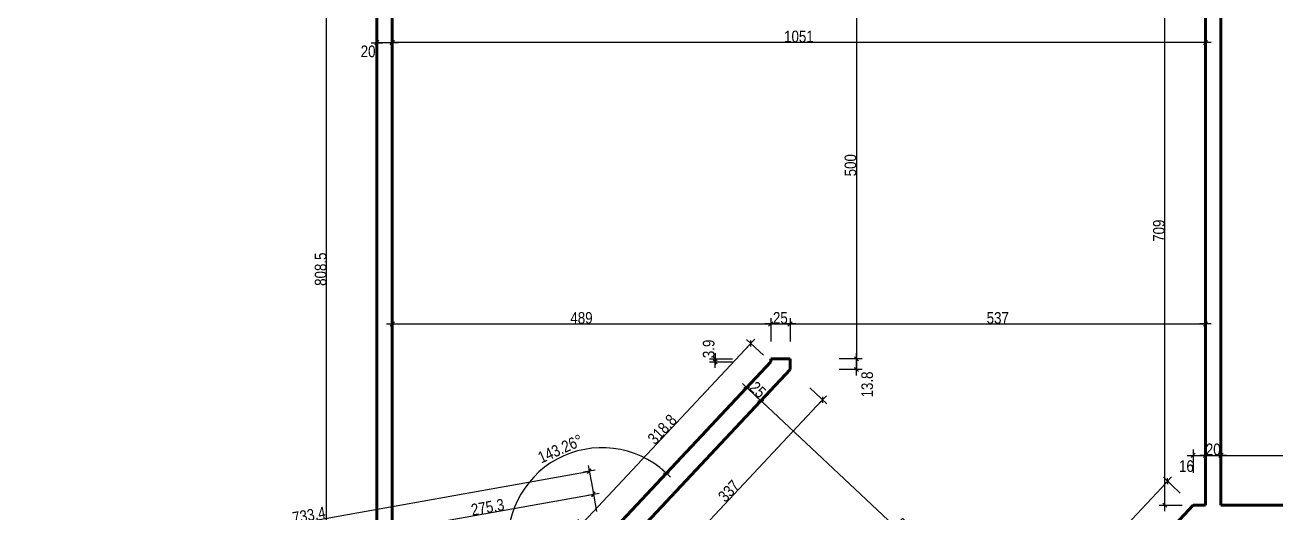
# Model space of a CAD drawing. Header units: centimetres. Extents: x 16433 to 114398, y -50094 to -12305.
# Drawn here: x 38948 to 40565, y -41224 to -40593 of the extents above; entities that cross this region are included whole.
import ezdxf

# ---------------------------------------------------------------- set-up
doc = ezdxf.new("R2010")
doc.units = ezdxf.units.CM
doc.header["$LTSCALE"] = 0.5
doc.layers.get('DEFPOINTS').update_dxf_attribs({"linetype": 'CONTINUOUS'})
doc.layers.add('01_cote_gen', color=4, linetype='CONTINUOUS')
doc.layers.add('AA_COTES', color=2, linetype='CONTINUOUS')
doc.layers.add('01_murs_coup', color=5, linetype='CONTINUOUS', lineweight=60)
doc.styles.add('STYLE2', font='ARIALN.TTF')
doc.dimstyles.new('JB50', dxfattribs={"dimscale": 0.1, "dimtxt": 150, "dimasz": 15, "dimexe": 0.1, "dimexo": 0.1, "dimgap": 0.09, "dimtad": 1, "dimdec": 1, "dimdsep": 46, "dimtxsty": 'STYLE2', "dimblk1": 'BOND_G', "dimblk2": 'BOND_D', "dimsah": 1, "dimcen": 1.5, "dimdle": 0.01, "dimse1": 1, "dimse2": 1, "dimclrd": 4, "dimclre": 2, "dimclrt": 6, "dimazin": 2, "dimtfac": 2.333333, "dimtdec": 1, "dimtix": 1, "dimtmove": 2, "dimatfit": 3, "dimldrblk": 'BOND_G', "dimfxl": 1, "dimtolj": 1, "dimtzin": 0, "dimarcsym": 0})

# ---------------------------------------------------------------- blocks, each defined once
blk = doc.blocks.new('BOND_G')
at = {"layer": 'AA_COTES', "color": 0}
for p, q in [((0, -5), (0, 15)), ((5, 0), (-5, 0)), ((1.8, 1.8), (-1.8, -1.8))]:
    blk.add_line(p, q, dxfattribs=at)
blk = doc.blocks.new('BOND_D')
at = {"layer": 'AA_COTES', "color": 0}
for p, q in [((5, 0), (-5, 0)), ((-1.8, -1.8), (1.8, 1.8)), ((0, 5), (0, -15))]:
    blk.add_line(p, q, dxfattribs=at)
blk = doc.blocks.new('*D2922')
at = {"layer": '01_cote_gen', "color": 4, "lineweight": -2, "transparency": 16777216}
blk.add_line((40475.4, -41149.2), (40492.4, -41149.2), dxfattribs=at)
at = {"layer": 'DEFPOINTS', "color": 0}
for p in [(40493.9, -41149.2), (40473.9, -41189.6), (40493.9, -41189.6)]:
    blk.add_point(p, dxfattribs=at)
at = {"layer": '01_cote_gen', "color": 4, "lineweight": -2, "transparency": 16777216, "xscale": 1.5, "yscale": 1.5, "zscale": 1.5, "rotation": 180}
blk.add_blockref('BOND_G', (40473.9, -41149.2), dxfattribs=at)
at = {"layer": '01_cote_gen', "color": 4, "lineweight": -2, "transparency": 16777216, "xscale": 1.5, "yscale": 1.5, "zscale": 1.5}
blk.add_blockref('BOND_D', (40493.9, -41149.2), dxfattribs=at)
at = {"layer": '01_cote_gen', "color": 6, "transparency": 16777216, "insert": (40483.9, -41141.6), "char_height": 15, "attachment_point": 5, "style": 'STYLE2'}
blk.add_mtext('\\A1;20', dxfattribs=at)
blk = doc.blocks.new('*D2923')
at = {"layer": '01_cote_gen', "color": 4, "lineweight": -2, "transparency": 16777216}
blk.add_line((40495.4, -41149.2), (41367.4, -41149.2), dxfattribs=at)
at = {"layer": 'DEFPOINTS', "color": 0}
for p in [(41368.9, -41149.1), (41368.9, -41149.2), (40493.9, -41189.6)]:
    blk.add_point(p, dxfattribs=at)
at = {"layer": '01_cote_gen', "color": 4, "lineweight": -2, "transparency": 16777216, "xscale": 1.5, "yscale": 1.5, "zscale": 1.5, "rotation": 180}
blk.add_blockref('BOND_G', (40493.9, -41149.2), dxfattribs=at)
at = {"layer": '01_cote_gen', "color": 4, "lineweight": -2, "transparency": 16777216, "xscale": 1.5, "yscale": 1.5, "zscale": 1.5}
blk.add_blockref('BOND_D', (41368.9, -41149.2), dxfattribs=at)
at = {"layer": '01_cote_gen', "color": 6, "transparency": 16777216, "insert": (40931.4, -41141.6), "char_height": 15, "attachment_point": 5, "style": 'STYLE2'}
blk.add_mtext('\\A1;875', dxfattribs=at)
blk = doc.blocks.new('*D2943')
at = {"layer": '01_cote_gen', "color": 4, "lineweight": -2, "transparency": 16777216}
blk.add_line((40472.4, -40616), (39424.4, -40616), dxfattribs=at)
at = {"layer": 'DEFPOINTS', "color": 0}
for p in [(39422.9, -40616), (39422.9, -40618.5), (40473.9, -40636.2)]:
    blk.add_point(p, dxfattribs=at)
at = {"layer": '01_cote_gen', "color": 4, "lineweight": -2, "transparency": 16777216, "xscale": 1.5, "yscale": 1.5, "zscale": 1.5, "rotation": 180}
blk.add_blockref('BOND_D', (39422.9, -40616), dxfattribs=at)
at = {"layer": '01_cote_gen', "color": 4, "lineweight": -2, "transparency": 16777216, "xscale": 1.5, "yscale": 1.5, "zscale": 1.5}
blk.add_blockref('BOND_G', (40473.9, -40616), dxfattribs=at)
at = {"layer": '01_cote_gen', "color": 6, "transparency": 16777216, "insert": (39948.4, -40608.3), "char_height": 15, "attachment_point": 5, "style": 'STYLE2'}
blk.add_mtext('\\A1;1051', dxfattribs=at)
blk = doc.blocks.new('*D2944')
at = {"layer": '01_cote_gen', "color": 4, "lineweight": -2, "transparency": 16777216}
blk.add_line((39421.4, -40616.3), (39404.4, -40616.3), dxfattribs=at)
at = {"layer": 'DEFPOINTS', "color": 0}
for p in [(39402.9, -40616.3), (39402.9, -40645.5), (39422.9, -40645.5)]:
    blk.add_point(p, dxfattribs=at)
at = {"layer": '01_cote_gen', "color": 4, "lineweight": -2, "transparency": 16777216, "xscale": 1.5, "yscale": 1.5, "zscale": 1.5, "rotation": 180}
blk.add_blockref('BOND_D', (39402.9, -40616.3), dxfattribs=at)
at = {"layer": '01_cote_gen', "color": 4, "lineweight": -2, "transparency": 16777216, "xscale": 1.5, "yscale": 1.5, "zscale": 1.5}
blk.add_blockref('BOND_G', (39422.9, -40616.3), dxfattribs=at)
at = {"layer": '01_cote_gen', "color": 6, "transparency": 16777216, "insert": (39391.6, -40627.5), "char_height": 15, "attachment_point": 5, "style": 'STYLE2'}
blk.add_mtext('\\A1;20', dxfattribs=at)
blk = doc.blocks.new('*D2945')
at = {"layer": '01_cote_gen', "color": 4, "lineweight": -2, "transparency": 16777216}
blk.add_line((39424.4, -40979.5), (39910.4, -40979.5), dxfattribs=at)
at = {"layer": 'DEFPOINTS', "color": 0}
for p in [(39422.9, -40985.3), (39911.9, -40979.5), (39911.9, -41024.6)]:
    blk.add_point(p, dxfattribs=at)
at = {"layer": '01_cote_gen', "color": 4, "lineweight": -2, "transparency": 16777216, "xscale": 1.5, "yscale": 1.5, "zscale": 1.5, "rotation": 180}
blk.add_blockref('BOND_G', (39422.9, -40979.5), dxfattribs=at)
at = {"layer": '01_cote_gen', "color": 4, "lineweight": -2, "transparency": 16777216, "xscale": 1.5, "yscale": 1.5, "zscale": 1.5}
blk.add_blockref('BOND_D', (39911.9, -40979.5), dxfattribs=at)
at = {"layer": '01_cote_gen', "color": 6, "transparency": 16777216, "insert": (39667.4, -40971.8), "char_height": 15, "attachment_point": 5, "style": 'STYLE2'}
blk.add_mtext('\\A1;489', dxfattribs=at)
blk = doc.blocks.new('*D2946')
at = {"layer": '01_cote_gen', "color": 4, "lineweight": -2, "transparency": 16777216}
blk.add_line((39913.4, -40979.5), (39935.4, -40979.5), dxfattribs=at)
at = {"layer": 'DEFPOINTS', "color": 0}
for p in [(39936.9, -40979.5), (39911.9, -41002), (39936.9, -41024.6)]:
    blk.add_point(p, dxfattribs=at)
at = {"layer": '01_cote_gen', "color": 4, "lineweight": -2, "transparency": 16777216, "xscale": 1.5, "yscale": 1.5, "zscale": 1.5, "rotation": 180}
blk.add_blockref('BOND_G', (39911.9, -40979.5), dxfattribs=at)
at = {"layer": '01_cote_gen', "color": 4, "lineweight": -2, "transparency": 16777216, "xscale": 1.5, "yscale": 1.5, "zscale": 1.5}
blk.add_blockref('BOND_D', (39936.9, -40979.5), dxfattribs=at)
at = {"layer": '01_cote_gen', "color": 6, "transparency": 16777216, "insert": (39924.4, -40971.8), "char_height": 15, "attachment_point": 5, "style": 'STYLE2'}
blk.add_mtext('\\A1;25', dxfattribs=at)
blk = doc.blocks.new('*D2947')
at = {"layer": '01_cote_gen', "color": 4, "lineweight": -2, "transparency": 16777216}
blk.add_line((39938.4, -40979.5), (40472.4, -40979.5), dxfattribs=at)
at = {"layer": 'DEFPOINTS', "color": 0}
for p in [(40473.9, -40979.5), (39936.9, -40987), (40473.9, -40987)]:
    blk.add_point(p, dxfattribs=at)
at = {"layer": '01_cote_gen', "color": 4, "lineweight": -2, "transparency": 16777216, "xscale": 1.5, "yscale": 1.5, "zscale": 1.5, "rotation": 180}
blk.add_blockref('BOND_G', (39936.9, -40979.5), dxfattribs=at)
at = {"layer": '01_cote_gen', "color": 4, "lineweight": -2, "transparency": 16777216, "xscale": 1.5, "yscale": 1.5, "zscale": 1.5}
blk.add_blockref('BOND_D', (40473.9, -40979.5), dxfattribs=at)
at = {"layer": '01_cote_gen', "color": 6, "transparency": 16777216, "insert": (40205.4, -40971.8), "char_height": 15, "attachment_point": 5, "style": 'STYLE2'}
blk.add_mtext('\\A1;537', dxfattribs=at)
blk = doc.blocks.new('*D2948')
at = {"layer": '01_cote_gen', "color": 4, "lineweight": -2, "transparency": 16777216}
blk.add_line((39882, -41062.6), (39898.1, -41077.6), dxfattribs=at)
at = {"layer": 'DEFPOINTS', "color": 0}
for p in [(39879.3, -41063.3), (39897.5, -41080.4), (39899.2, -41078.7)]:
    blk.add_point(p, dxfattribs=at)
at = {"layer": '01_cote_gen', "color": 4, "lineweight": -2, "transparency": 16777216, "xscale": 1.5, "yscale": 1.5, "zscale": 1.5}
for name, p, rotation in [('BOND_G', (39880.9, -41061.6), 136.85957807585), ('BOND_D', (39899.2, -41078.7), 316.85957807585)]:
    blk.add_blockref(name, p, dxfattribs=dict(at, rotation=rotation))
at = {"layer": '01_cote_gen', "color": 6, "transparency": 16777216, "insert": (39895.3, -41064.5), "char_height": 15, "attachment_point": 5, "rotation": 316.8596, "style": 'STYLE2'}
blk.add_mtext('\\A1;25', dxfattribs=at)
blk = doc.blocks.new('*D2949')
at = {"layer": '01_cote_gen', "color": 4, "lineweight": -2, "transparency": 16777216}
blk.add_line((39900.3, -41079.7), (40262.9, -41419.5), dxfattribs=at)
at = {"layer": 'DEFPOINTS', "color": 0}
for p in [(39897.5, -41080.4), (40324.8, -41355.7), (40264, -41420.5)]:
    blk.add_point(p, dxfattribs=at)
at = {"layer": '01_cote_gen', "color": 4, "lineweight": -2, "transparency": 16777216, "xscale": 1.5, "yscale": 1.5, "zscale": 1.5}
for name, p, rotation in [('BOND_G', (39899.2, -41078.7), 136.85957807585), ('BOND_D', (40264, -41420.5), 316.85957807585)]:
    blk.add_blockref(name, p, dxfattribs=dict(at, rotation=rotation))
at = {"layer": '01_cote_gen', "color": 6, "transparency": 16777216, "insert": (40086.8, -41244), "char_height": 15, "attachment_point": 5, "rotation": 316.8596, "style": 'STYLE2'}
blk.add_mtext('\\A1;500', dxfattribs=at)
blk = doc.blocks.new('*D2951')
at = {"layer": '01_cote_gen', "color": 4, "lineweight": -2, "transparency": 16777216}
blk.add_line((40022.8, -40526), (40022.8, -41023.1), dxfattribs=at)
at = {"layer": 'DEFPOINTS', "color": 0}
for p in [(39981.9, -40524.5), (39936.9, -41024.6), (40022.8, -41024.6)]:
    blk.add_point(p, dxfattribs=at)
at = {"layer": '01_cote_gen', "color": 4, "lineweight": -2, "transparency": 16777216, "xscale": 1.5, "yscale": 1.5, "zscale": 1.5}
for name, p, rotation in [('BOND_G', (40022.8, -40524.5), 90), ('BOND_D', (40022.8, -41024.6), 270)]:
    blk.add_blockref(name, p, dxfattribs=dict(at, rotation=rotation))
at = {"layer": '01_cote_gen', "color": 6, "transparency": 16777216, "insert": (40015.1, -40774.5), "char_height": 15, "attachment_point": 5, "rotation": 90, "style": 'STYLE2'}
blk.add_mtext('\\A1;500', dxfattribs=at)
blk = doc.blocks.new('*D2956')
at = {"layer": '01_cote_gen', "color": 4, "lineweight": -2, "transparency": 16777216}
blk.add_line((39977.7, -41078.7), (39749.3, -41322.4), dxfattribs=at)
at = {"layer": 'DEFPOINTS', "color": 0}
for p in [(39958.8, -41058.9), (39728.3, -41304.8), (39748.3, -41323.5)]:
    blk.add_point(p, dxfattribs=at)
at = {"layer": '01_cote_gen', "color": 4, "lineweight": -2, "transparency": 16777216, "xscale": 1.5, "yscale": 1.5, "zscale": 1.5}
for name, p, rotation in [('BOND_G', (39978.8, -41077.6), 46.85957807586593), ('BOND_D', (39748.3, -41323.5), 226.8595780758659)]:
    blk.add_blockref(name, p, dxfattribs=dict(at, rotation=rotation))
at = {"layer": '01_cote_gen', "color": 6, "transparency": 16777216, "insert": (39857.9, -41195.3), "char_height": 15, "attachment_point": 5, "rotation": 46.8596, "style": 'STYLE2'}
blk.add_mtext('\\A1;337', dxfattribs=at)
blk = doc.blocks.new('*D2957')
at = {"layer": '01_cote_gen', "color": 4, "lineweight": -2, "transparency": 16777216}
blk.add_line((40022.8, -41026.1), (40022.8, -41036.9), dxfattribs=at)
at = {"layer": 'DEFPOINTS', "color": 0}
for p in [(39936.9, -41024.6), (39936.9, -41038.4), (40022.8, -41038.4)]:
    blk.add_point(p, dxfattribs=at)
at = {"layer": '01_cote_gen', "color": 4, "lineweight": -2, "transparency": 16777216, "xscale": 1.5, "yscale": 1.5, "zscale": 1.5}
for name, p, rotation in [('BOND_G', (40022.8, -41024.6), 90), ('BOND_D', (40022.8, -41038.4), 270)]:
    blk.add_blockref(name, p, dxfattribs=dict(at, rotation=rotation))
at = {"layer": '01_cote_gen', "color": 6, "transparency": 16777216, "insert": (40036.7, -41057.7), "char_height": 15, "attachment_point": 5, "rotation": 90, "style": 'STYLE2'}
blk.add_mtext('\\A1;13.8', dxfattribs=at)
blk = doc.blocks.new('*D2960')
at = {"layer": '01_cote_gen', "color": 4, "lineweight": -2, "transparency": 16777216}
blk.add_line((39413.4, -41247.7), (39681.4, -41199.9), dxfattribs=at)
at = {"layer": 'DEFPOINTS', "color": 0}
for p in [(39682.9, -41199.6), (39693.9, -41261.1), (39422.9, -41309.5)]:
    blk.add_point(p, dxfattribs=at)
at = {"layer": '01_cote_gen', "color": 4, "lineweight": -2, "transparency": 16777216, "xscale": 1.5, "yscale": 1.5, "zscale": 1.5}
for name, p, rotation in [('BOND_D', (39682.9, -41199.6), 10.11701883034982), ('BOND_G', (39411.9, -41248), 190.1170188303498)]:
    blk.add_blockref(name, p, dxfattribs=dict(at, rotation=rotation))
at = {"layer": '01_cote_gen', "color": 6, "transparency": 16777216, "insert": (39546.1, -41216.2), "char_height": 15, "attachment_point": 5, "rotation": 10.117, "style": 'STYLE2'}
blk.add_mtext('\\A1;275.3', dxfattribs=at)
blk = doc.blocks.new('*D2961')
at = {"layer": '01_cote_gen', "color": 4, "lineweight": -2, "transparency": 16777216}
blk.add_line((38957, -41298.2), (39676.1, -41169.9), dxfattribs=at)
at = {"layer": 'DEFPOINTS', "color": 0}
for p in [(39677.5, -41169.6), (39686.9, -41221.8), (38964.9, -41350.6)]:
    blk.add_point(p, dxfattribs=at)
at = {"layer": '01_cote_gen', "color": 4, "lineweight": -2, "transparency": 16777216, "xscale": 1.5, "yscale": 1.5, "zscale": 1.5}
for name, p, rotation in [('BOND_D', (39677.5, -41169.6), 10.11701883034901), ('BOND_G', (38955.6, -41298.4), 190.117018830349)]:
    blk.add_blockref(name, p, dxfattribs=dict(at, rotation=rotation))
at = {"layer": '01_cote_gen', "color": 6, "transparency": 16777216, "insert": (39315.2, -41226.5), "char_height": 15, "attachment_point": 5, "rotation": 10.117, "style": 'STYLE2'}
blk.add_mtext('\\A1;733.4', dxfattribs=at)
blk = doc.blocks.new('*D2962')
at = {"layer": '01_cote_gen', "color": 4, "lineweight": -2, "transparency": 16777216}
blk.add_line((39669.4, -41236.1), (39885.3, -41005.7), dxfattribs=at)
at = {"layer": 'DEFPOINTS', "color": 0}
for p in [(39886.3, -41004.6), (39911.9, -41028.5), (39693.9, -41261.1)]:
    blk.add_point(p, dxfattribs=at)
at = {"layer": '01_cote_gen', "color": 4, "lineweight": -2, "transparency": 16777216, "xscale": 1.5, "yscale": 1.5, "zscale": 1.5}
for name, p, rotation in [('BOND_D', (39886.3, -41004.6), 46.85957807586688), ('BOND_G', (39668.3, -41237.2), 226.8595780758669)]:
    blk.add_blockref(name, p, dxfattribs=dict(at, rotation=rotation))
at = {"layer": '01_cote_gen', "color": 6, "transparency": 16777216, "insert": (39771.7, -41115.6), "char_height": 15, "attachment_point": 5, "rotation": 46.8596, "style": 'STYLE2'}
blk.add_mtext('\\A1;318.8', dxfattribs=at)
blk = doc.blocks.new('*D2963')
at = {"layer": '01_cote_gen', "color": 4, "lineweight": -2, "transparency": 16777216}
blk.add_line((39840.2, -41027), (39840.2, -41026.1), dxfattribs=at)
at = {"layer": 'DEFPOINTS', "color": 0}
for p in [(39840.2, -41024.6), (39911.9, -41024.6), (39911.9, -41028.5)]:
    blk.add_point(p, dxfattribs=at)
at = {"layer": '01_cote_gen', "color": 4, "lineweight": -2, "transparency": 16777216, "xscale": 1.5, "yscale": 1.5, "zscale": 1.5}
for name, p, rotation in [('BOND_D', (39840.2, -41024.6), 90), ('BOND_G', (39840.2, -41028.5), 270)]:
    blk.add_blockref(name, p, dxfattribs=dict(at, rotation=rotation))
at = {"layer": '01_cote_gen', "color": 6, "transparency": 16777216, "insert": (39831.8, -41011.7), "char_height": 15, "attachment_point": 5, "rotation": 90, "style": 'STYLE2'}
blk.add_mtext('\\A1;3.9', dxfattribs=at)
blk = doc.blocks.new('*D2964')
at = {"layer": '01_cote_gen', "color": 4, "lineweight": -2, "transparency": 16777216}
blk.add_arc((39693.9, -41261.1), 121.7, 47.5656, 189.411, dxfattribs=at)
at = {"layer": 'DEFPOINTS', "color": 0}
for p in [(39597.5, -41186.8), (39757.6, -41193.2), (39693.9, -41261.1), (39590.7, -41279.6)]:
    blk.add_point(p, dxfattribs=at)
at = {"layer": '01_cote_gen', "color": 4, "lineweight": -2, "transparency": 16777216, "xscale": 1.5, "yscale": 1.5, "zscale": 1.5}
for name, p, rotation in [('BOND_G', (39777.1, -41172.3), 317.2125900599018), ('BOND_D', (39574, -41282.5), 279.7640068463188)]:
    blk.add_blockref(name, p, dxfattribs=dict(at, rotation=rotation))
at = {"layer": '01_cote_gen', "color": 6, "transparency": 16777216, "insert": (39640.2, -41140.7), "char_height": 15, "attachment_point": 5, "rotation": 24.014, "style": 'STYLE2'}
blk.add_mtext('\\A1;143.26°', dxfattribs=at)
blk = doc.blocks.new('*D3002')
at = {"layer": '01_cote_gen', "color": 4, "lineweight": -2, "transparency": 16777216}
blk.add_line((39338, -41311.6), (39338, -40506), dxfattribs=at)
at = {"layer": 'DEFPOINTS', "color": 0}
for p in [(39338, -40504.5), (39402.9, -40504.5), (39402.9, -41313.1)]:
    blk.add_point(p, dxfattribs=at)
at = {"layer": '01_cote_gen', "color": 4, "lineweight": -2, "transparency": 16777216, "xscale": 1.5, "yscale": 1.5, "zscale": 1.5}
for name, p, rotation in [('BOND_D', (39338, -40504.5), 90), ('BOND_G', (39338, -41313.1), 270)]:
    blk.add_blockref(name, p, dxfattribs=dict(at, rotation=rotation))
at = {"layer": '01_cote_gen', "color": 6, "transparency": 16777216, "insert": (39330.3, -40908.8), "char_height": 15, "attachment_point": 5, "rotation": 90, "style": 'STYLE2'}
blk.add_mtext('\\A1;808.5', dxfattribs=at)
blk = doc.blocks.new('*D3043')
at = {"layer": '01_cote_gen', "color": 4, "lineweight": -2, "transparency": 16777216}
blk.add_line((40421.4, -41212.1), (40421.4, -40506.1), dxfattribs=at)
at = {"layer": 'DEFPOINTS', "color": 0}
for p in [(40421.4, -40504.6), (40493.9, -40504.6), (40493.9, -41213.6)]:
    blk.add_point(p, dxfattribs=at)
at = {"layer": '01_cote_gen', "color": 4, "lineweight": -2, "transparency": 16777216, "xscale": 1.5, "yscale": 1.5, "zscale": 1.5}
for name, p, rotation in [('BOND_D', (40421.4, -40504.6), 90), ('BOND_G', (40421.4, -41213.6), 270)]:
    blk.add_blockref(name, p, dxfattribs=dict(at, rotation=rotation))
at = {"layer": '01_cote_gen', "color": 6, "transparency": 16777216, "insert": (40413.7, -40859.1), "char_height": 15, "attachment_point": 5, "rotation": 90, "style": 'STYLE2'}
blk.add_mtext('\\A1;709', dxfattribs=at)
blk = doc.blocks.new('*D3045')
at = {"layer": '01_cote_gen', "color": 4, "lineweight": -2, "transparency": 16777216}
blk.add_line((40459.4, -41149.2), (40472.4, -41149.2), dxfattribs=at)
at = {"layer": 'DEFPOINTS', "color": 0}
for p in [(40473.9, -41149.2), (40457.9, -41213.6), (40473.9, -41213.6)]:
    blk.add_point(p, dxfattribs=at)
at = {"layer": '01_cote_gen', "color": 4, "lineweight": -2, "transparency": 16777216, "xscale": 1.5, "yscale": 1.5, "zscale": 1.5, "rotation": 180}
blk.add_blockref('BOND_G', (40457.9, -41149.2), dxfattribs=at)
at = {"layer": '01_cote_gen', "color": 4, "lineweight": -2, "transparency": 16777216, "xscale": 1.5, "yscale": 1.5, "zscale": 1.5}
blk.add_blockref('BOND_D', (40473.9, -41149.2), dxfattribs=at)
at = {"layer": '01_cote_gen', "color": 6, "transparency": 16777216, "insert": (40449.2, -41163.2), "char_height": 15, "attachment_point": 5, "style": 'STYLE2'}
blk.add_mtext('\\A1;16', dxfattribs=at)
blk = doc.blocks.new('*D3046')
at = {"layer": '01_cote_gen', "color": 4, "lineweight": -2, "transparency": 16777216}
blk.add_line((39925.7, -41715.3), (40423.9, -41183.7), dxfattribs=at)
at = {"layer": 'DEFPOINTS', "color": 0}
for p in [(40424.9, -41182.6), (40457.9, -41213.6), (39957.7, -41747.4)]:
    blk.add_point(p, dxfattribs=at)
at = {"layer": '01_cote_gen', "color": 4, "lineweight": -2, "transparency": 16777216, "xscale": 1.5, "yscale": 1.5, "zscale": 1.5}
for name, p, rotation in [('BOND_D', (40424.9, -41182.6), 46.85957807586709), ('BOND_G', (39924.7, -41716.4), 226.8595780758671)]:
    blk.add_blockref(name, p, dxfattribs=dict(at, rotation=rotation))
at = {"layer": '01_cote_gen', "color": 6, "transparency": 16777216, "insert": (40169.2, -41444.3), "char_height": 15, "attachment_point": 5, "rotation": 46.8596, "style": 'STYLE2'}
blk.add_mtext('\\A1;731.5', dxfattribs=at)

msp = doc.modelspace()

# ---------------------------------------------------------------- linework, layer by layer
at = {"layer": '01_murs_coup'}
for p, q in [((39402.894, -40504.54), (39402.894, -41313.072)), ((40473.89, -40504.6), (40473.89, -41213.6)), ((40493.89, -40504.6), (40493.89, -41213.6)), ((39422.894, -41309.503), (39422.894, -40524.54)), ((39911.892, -41028.509), (39693.883, -41261.15)), ((39911.892, -41028.509), (39911.892, -41024.56)), ((39911.892, -41024.56), (39936.892, -41024.56)), ((39936.892, -41024.56), (39936.892, -41038.392)), ((39936.892, -41038.392), (39706.447, -41284.303)), ((40457.936, -41213.6), (39957.745, -41747.36)), ((40473.89, -41213.6), (40457.936, -41213.6)), ((40473.89, -41213.6), (40457.936, -41213.6)), ((40493.89, -41213.6), (41368.896, -41213.6)), ((41368.896, -41213.6), (40493.89, -41213.6))]:
    msp.add_line(p, q, dxfattribs=at)

# ---------------------------------------------------------------- dimensions: what is measured, and where the dimension line sits
at = {"layer": '01_cote_gen'}
for base, p1, p2, angle, picture, middle in [((39337.96, -40504.54), (39402.894, -41313.072), (39402.894, -40504.54), 90, '*D3002', (39330.293, -40908.806)), ((40421.357, -40504.6), (40493.89, -41213.6), (40493.89, -40504.6), 90, '*D3043', (40413.689, -40859.1)), ((40022.758, -41024.56), (39981.886, -40524.54), (39936.892, -41024.56), 90, '*D2951', (40015.09, -40774.55)), ((40264.004, -41420.547), (39897.496, -41080.432), (40324.807, -41355.663), 136.859578, '*D2949', (40086.827, -41244.005))]:
    dim = msp.add_linear_dim(base=base, p1=p1, p2=p2, angle=angle, dimstyle='JB50', dxfattribs=at)
    dim.commit()
    dim.dimension.update_dxf_attribs({"geometry": picture, "text_midpoint": middle})
for base, p1, p2, picture, middle in [((39402.894, -40616.257), (39422.894, -40645.491), (39402.894, -40645.491), '*D2944', (39391.58, -40627.491)), ((40473.89, -41149.221), (40457.936, -41213.6), (40473.89, -41213.6), '*D3045', (40449.214, -41163.15))]:
    dim = msp.add_linear_dim(base=base, p1=p1, p2=p2, dimstyle='JB50', dxfattribs=at)
    dim.commit()
    dim.dimension.update_dxf_attribs({"geometry": picture, "text_midpoint": middle, "dimtype": 160})
for base, p1, p2, picture, middle in [((39422.894, -40615.997), (40473.89, -40636.236), (39422.894, -40618.506), '*D2943', (39948.392, -40608.33)), ((39911.892, -40979.472), (39422.894, -40985.287), (39911.892, -41024.56), '*D2945', (39667.393, -40971.805)), ((39936.892, -40979.472), (39911.892, -41001.972), (39936.892, -41024.56), '*D2946', (39924.392, -40971.805)), ((40473.89, -40979.472), (39936.892, -40986.972), (40473.89, -40986.972), '*D2947', (40205.391, -40971.805)), ((40493.89, -41149.221), (40473.89, -41189.555), (40493.89, -41189.555), '*D2922', (40483.89, -41141.553)), ((41368.896, -41149.221), (40493.89, -41189.555), (41368.896, -41149.055), '*D2923', (40931.393, -41141.553))]:
    dim = msp.add_linear_dim(base=base, p1=p1, p2=p2, dimstyle='JB50', dxfattribs=at)
    dim.commit()
    dim.dimension.update_dxf_attribs({"geometry": picture, "text_midpoint": middle})
for p1, p2, distance, picture, middle in [((39693.883, -41261.15), (39911.892, -41028.509), 35.006, '*D2962', (39771.749, -41115.65)), ((39879.254, -41063.337), (39897.496, -41080.432), 2.439, '*D2948', (39895.286, -41064.51)), ((39958.782, -41058.906), (39728.338, -41304.816), 27.378, '*D2956', (39857.942, -41195.339)), ((38964.876, -41350.589), (39686.855, -41221.764), 52.971, '*D2961', (39315.214, -41226.481)), ((39957.745, -41747.36), (40457.936, -41213.6), 45.291, '*D3046', (40169.197, -41444.267)), ((39422.894, -41309.503), (39693.883, -41261.15), 62.508, '*D2960', (39546.061, -41216.242))]:
    dim = msp.add_aligned_dim(p1=p1, p2=p2, distance=distance, dimstyle='JB50', dxfattribs=at)
    dim.commit()
    dim.dimension.update_dxf_attribs({"geometry": picture, "text_midpoint": middle})
for base, p1, p2, picture, middle in [((39840.193, -41024.56), (39911.892, -41028.509), (39911.892, -41024.56), '*D2963', (39831.821, -41011.676)), ((40022.758, -41038.392), (39936.892, -41024.56), (39936.892, -41038.392), '*D2957', (40036.741, -41057.702))]:
    dim = msp.add_linear_dim(base=base, p1=p1, p2=p2, angle=90, dimstyle='JB50', dxfattribs=at)
    dim.commit()
    dim.dimension.update_dxf_attribs({"geometry": picture, "text_midpoint": middle, "dimtype": 160})
dim = msp.add_angular_dim_3p(base=(39597.483, -41186.817), center=(39693.883, -41261.15), p1=(39590.675, -41279.565), p2=(39757.594, -41193.162), dimstyle='JB50', dxfattribs=at)
dim.commit()
dim.dimension.update_dxf_attribs({"geometry": '*D2964', "text_midpoint": (39640.21, -41140.679), "dimtype": 165})

doc.saveas('drawing.dxf')
